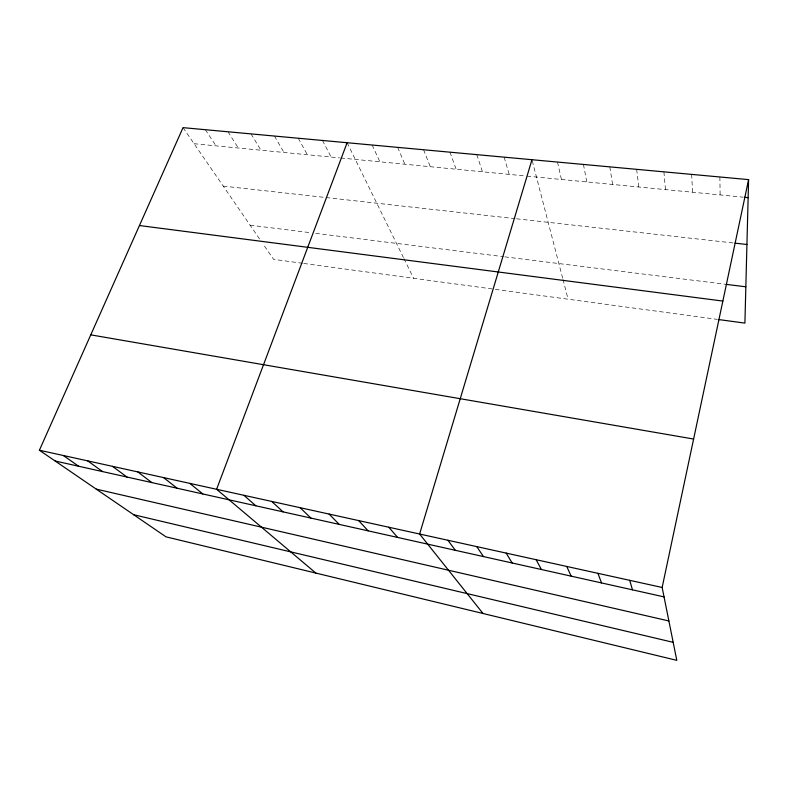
<?xml version="1.0" encoding="UTF-8"?>
<svg xmlns="http://www.w3.org/2000/svg" width="788" height="788" viewBox="0 0 788 788"><rect width="100%" height="100%" fill="white"/><g stroke="black" fill="none" stroke-linecap="round" stroke-linejoin="round"><path stroke-width="0.59" stroke-dasharray="3.94 2.96" d="M194.084 143.712L339.589 157.876M340.8 157.994L525.803 176.01M526.985 176.118L743.261 197.177M223.231 186.096L515.273 218.66M516.475 218.788L733.825 243.019M250.111 225.201L311.043 232.775M315.683 233.346L503.63 256.701M504.803 256.849L724.773 284.182M302.523 263.281L273.613 259.37L262.778 243.62M303.744 263.448L494.174 289.206M495.337 289.363L716.913 319.327M183.033 127.646L260.168 239.818M205.333 129.695L216.02 145.849M227.998 131.773L238.301 148.016M251.037 133.891L260.946 150.222M274.46 136.048L283.966 152.468M298.278 138.235L307.35 154.743M322.489 140.461L331.127 157.058M347.114 142.727L403.436 257.558M403.958 258.612L413.611 278.312M372.163 145.022L379.875 161.796M397.654 147.366L404.874 164.229M423.58 149.75L430.287 166.711M449.958 152.173L456.144 169.223M476.809 154.645L482.453 171.784M504.143 157.157L509.215 174.394M532.274 160.87L562.671 278.262M562.987 279.454L568.099 299.204M557.49 162.062L561.43 179.477M583.435 164.446L586.814 181.939M609.813 166.869L612.601 184.451M636.635 169.331L638.812 187.002M663.91 171.833L665.466 189.603M691.657 174.384L692.563 192.242M719.887 176.985L720.114 194.922"/><path stroke-width="1.18" d="M748.6 179.625L662.147 587.474L676.803 660.354L165.972 536.835L39.4 450.234L183.033 127.646L748.6 179.625L744.906 323.11L718.114 319.485M531.969 159.708L419.61 534.028L483.024 613.497M347.114 142.727L216.611 489.289L315.83 573.073M744.483 197.296L748.137 197.65M735.017 243.157L746.935 244.487M725.945 284.33L745.842 286.802M139.446 225.535L722.862 301.065M90.768 334.851L693.607 439.044M39.4 450.234L662.147 587.474M55.13 461L664.038 596.88M96.234 489.121L668.884 620.974M133.655 514.722L673.179 642.338M63.326 455.503L78.652 466.25M87.695 460.881L102.588 471.588M112.517 466.348L126.967 477.036M137.811 471.923L151.798 482.571M163.579 477.597L177.083 488.215M189.839 483.389L202.841 493.958M243.916 495.307L255.834 505.788M271.752 501.444L283.089 511.875M300.139 507.699L310.886 518.071M329.108 514.081L339.224 524.394M358.658 520.592L368.124 530.846M388.819 527.241L397.605 537.426M447.919 540.263L455.316 550.3M476.77 546.626L483.477 556.584M506.182 553.107L512.161 562.987M536.155 559.707L541.386 569.507M566.73 566.444L571.172 576.156M597.905 573.319L601.53 582.933M629.701 580.323L632.478 589.838"/></g></svg>
